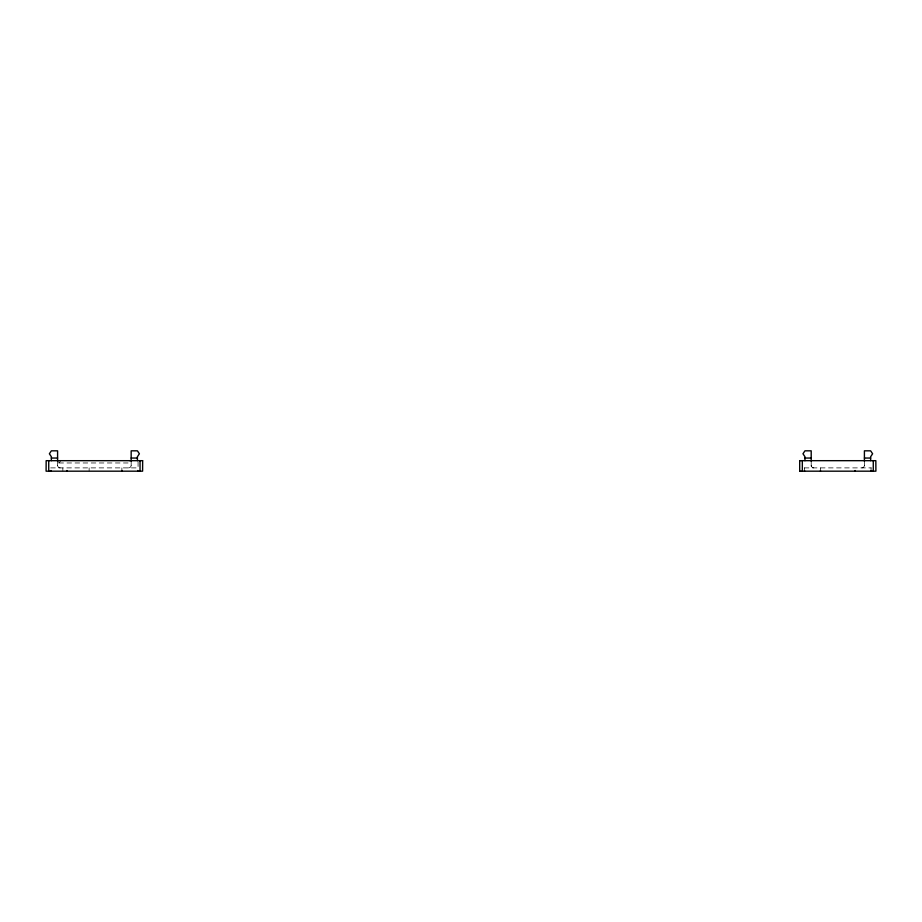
<?xml version="1.0" encoding="UTF-8"?>
<svg xmlns="http://www.w3.org/2000/svg" width="922" height="922" viewBox="0 0 922 922"><rect width="100%" height="100%" fill="white"/><g stroke="black" fill="none" stroke-linecap="round" stroke-linejoin="round"><path stroke-width="0.69" stroke-dasharray="4.61 3.46" d="M58.904 460.677L58.904 462.971L61.209 460.677M58.904 462.971L129.852 462.971L129.852 460.677M50.698 467.892L138.07 467.892L138.07 460.677M804.295 467.892L871.302 467.892M871.059 467.892L871.059 470.52M864.41 460.677L864.41 467.892M820.476 467.892L820.476 470.52M811.199 461.818L811.199 467.892M804.549 467.892L804.549 470.52M131.166 460.677L131.166 467.892M121.888 467.892L121.888 470.52M89.123 467.892L89.123 471.177M62.846 467.892L62.846 471.177M57.59 460.862L57.59 467.892M813.826 467.892A2.628 2.628 0 0 1 811.199 465.264M864.41 465.264A2.628 2.628 0 0 1 861.782 467.892M131.166 465.264A2.628 2.628 0 0 1 128.538 467.892M60.218 467.892A2.628 2.628 0 0 1 57.59 465.264"/><path stroke-width="1.38" d="M51.355 458.05L57.59 458.05M131.166 458.05L137.413 458.05M804.952 458.05L811.199 458.05M864.41 458.05L870.645 458.05M799.766 460.677L875.842 460.677L875.9 471.177L799.766 471.177M873.272 460.677L873.272 471.177M871.059 470.52L871.059 471.177M870.645 460.677L870.645 456.736L872.615 453.774L870.645 450.823L864.41 450.823L864.41 461.323M855.12 470.52L855.12 471.177M820.476 470.52L820.476 471.177M811.199 461.323L811.199 450.823L804.952 450.823L802.981 453.774L804.952 456.736L804.952 460.677M804.549 470.52L804.549 471.177M802.324 460.677L802.324 471.177M799.697 460.677L799.697 471.177M140.04 460.677L140.04 471.177M137.816 470.52L137.816 471.177M137.413 460.677L137.413 456.736L139.383 453.774L137.413 450.823L131.166 450.823L131.166 461.323M121.888 470.52L121.888 471.177M66.88 470.52L66.88 471.177M57.59 461.323L57.59 450.823L51.355 450.823L49.385 453.774L51.355 456.736L51.355 460.677M50.941 470.52L50.941 471.177M48.728 460.677L48.728 471.177M142.599 460.677L46.158 460.677L46.1 471.177L142.599 471.177L142.656 460.677"/></g></svg>
